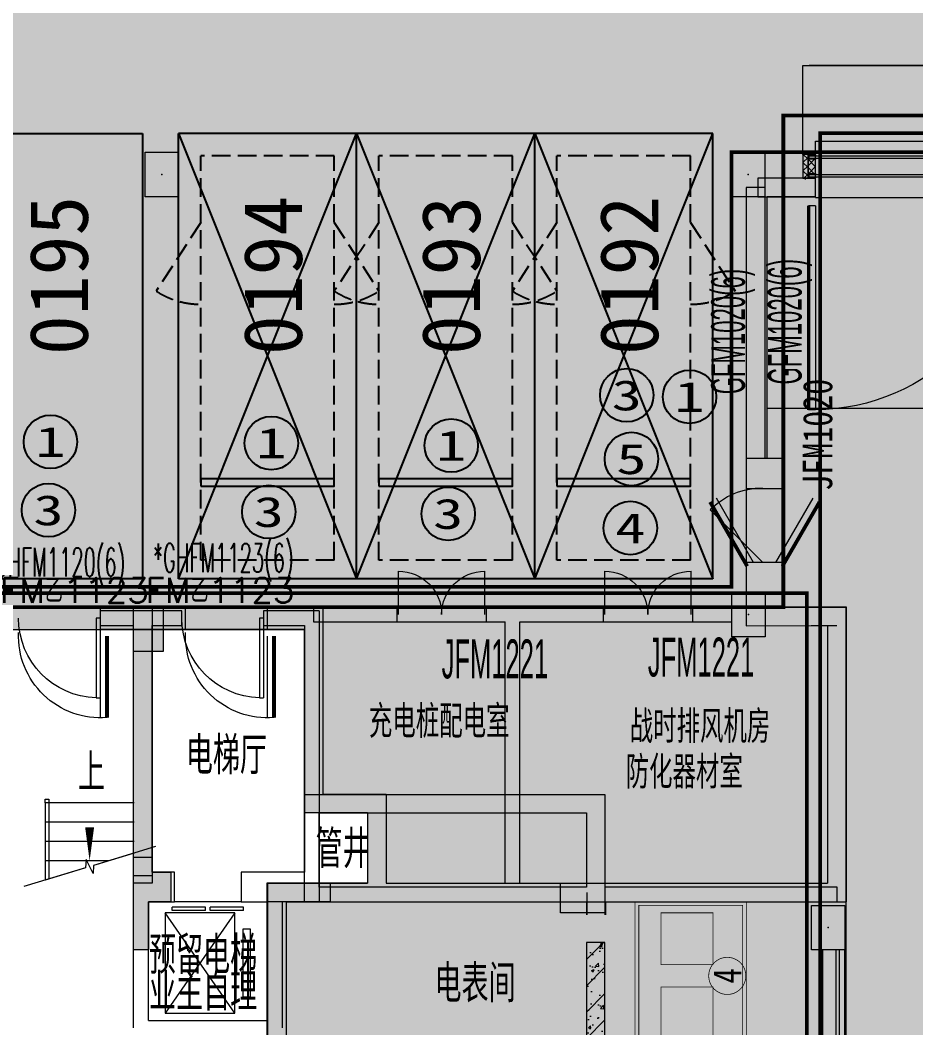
# Model space of a CAD drawing. Extents: x -264757 to 86229, y 4049843 to 4347093.
# Drawn here: x -44063 to -31994, y 4163458 to 4177037 of the extents above; entities that cross this region are included whole.
import ezdxf
from ezdxf.enums import TextEntityAlignment as Align

# ---------------------------------------------------------------- set-up
doc = ezdxf.new("R2010")
doc.units = 0
doc.header["$LTSCALE"] = 1000
doc.header["$MEASUREMENT"] = 0
doc.linetypes.add('AX-01DK-PB01$1$A-001-车位参照B1$0$A-001-车位参照B1$0$A-001-车位参照B1$0$A-H4-001-基本图形$0$A-001-车位B1$0$DASH', pattern=[0.35, 0.25, -0.1])
doc.linetypes.add('DASH', pattern=[0.35, 0.25, -0.1])
for name, color, linetype in [('AX-01DK-PB01$0$A-2-Text', 8, 'Continuous'), ('AX-01DK-PB01$0$AX-03CK-02-PB01$0$AX-03CK-02-PB01$0$PUB_HATCH', 8, 'Continuous'), ('AX-01DK-PB01$0$AX-03CK-02-PB01$0$AX-03CK-02-PB01$0$人防$0$人防$0$A-WIND-IDEN', 8, 'Continuous'), ('AX-01DK-PB01$0$AX-03CK-02-PB01$0$AX-03CK-02-PB01$0$人防$0$人防$0$DOOR_FIRE_TEXT', 8, 'Continuous'), ('不利因素3-紧邻房间出入口', 7, 'Continuous'), ('不利因素4-紧邻行车坡道', 7, 'Continuous'), ('不利因素5-单面靠墙', 7, 'Continuous'), ('不利因素9-坡道上停车', 7, 'Continuous'), ('不可售车位', 255, 'Continuous'), ('大车位', 7, 'Continuous')]:
    doc.layers.add(name, color=color, linetype=linetype)
for name, color, linetype, plot in [('AX-01DK-PB01$0$AX-001DK-01-PB01-02$0$A-3-WinF(Text)', 8, 'Continuous', False), ('AX-01DK-PB01$0$AX-03CK-02-PB01$0$AX-03CK-02-PB01$0$WINDOW_TEXT', 8, 'Continuous', False), ('AX-01DK-PB01$0$AX-03CK-02-PB01$0$人防$0$人防$0$WINDOW_TEXT', 8, 'Continuous', False), ('WINDOW_TEXT', 8, 'Continuous', False)]:
    doc.layers.add(name, color=color, linetype=linetype, plot=plot)
doc.layers.add('无关图层', color=8, linetype='Continuous', lineweight=0)
doc.layers.add('无关图层 @ 1', color=8, linetype='Continuous', lineweight=0)
doc.layers.add('车位归属楼栋范围线', color=7, linetype='Continuous', true_color=0x19e6c7)
doc.styles.add('-宋体', font='', dxfattribs={"width": 0.8})
doc.styles.add('AX-01DK-PB01$0$_TCH_DIM', font='SIMPLEX', dxfattribs={"bigfont": 'GBCBIG'})
doc.styles.add('AX-01DK-PB01$0$AX-001DK-01-PB01-02$0$_TCH_WINDOW', font='SIMPLEX', dxfattribs={"bigfont": 'GBCBIG'})
doc.styles.add('AX-01DK-PB01$0$AX-03CK-02-PB01$0$AX-03CK-02-PB01$0$_TCH_DIM', font='SIMPLEX', dxfattribs={"bigfont": 'GBCBIG'})
doc.styles.add('AX-01DK-PB01$0$AX-03CK-02-PB01$0$AX-03CK-02-PB01$0$_TCH_DIM_T3', font='SIMPLEX', dxfattribs={"width": 0.705882, "bigfont": 'GBCBIG'})
doc.styles.add('AX-01DK-PB01$0$AX-03CK-02-PB01$0$AX-03CK-02-PB01$0$人防$0$人防$0$_TCH_DIM', font='$ GAD E', dxfattribs={"width": 0.7, "bigfont": '$ GAD C'})
doc.styles.add('AX-01DK-PB01$0$AX-03CK-02-PB01$0$人防$0$人防$0$_TCH_WINDOW', font='$ GAD E', dxfattribs={"width": 0.7, "bigfont": '$ GAD C'})
doc.styles.add('AX-01DK-PB01$0$Standard', font='gbenor.shx', dxfattribs={"bigfont": 'gbcbig.shx'})
doc.styles.add('AX-01DK-PB01$1$AX-001DK-01-PB01-02$0$Standard', font='gbenor.shx', dxfattribs={"bigfont": 'gbcbig.shx'})
doc.styles.add('AX-ACK-BIANH1$0$黑体', font='simhei.ttf')
doc.styles.add('AX-ACK-P01-WALL$0$黑体', font='simhei.ttf')
doc.styles.get("Standard").update_dxf_attribs({"font": 'gbenor.shx', "bigfont": 'gbcbig.shx'})
doc.styles.add('SX-ACK-PB01-WNC-ALL$0$黑体', font='simhei.ttf')
doc.styles.add('坑编号', font='', dxfattribs={"width": 0.8})
doc.styles.add('黑体', font='simhei.ttf')
doc.styles.get('-宋体').set_extended_font_data('SimSun')
doc.styles.get('坑编号').set_extended_font_data('SimSun')
pattern_1 = [(45, (-345.37, -29.125), (-56.12660076, 56.12660076), []), (135, (-345.37, -29.125), (-56.12660076, -56.12660076), [])]

# ---------------------------------------------------------------- blocks, each defined once
blk = doc.blocks.new('大车位1')
at = {"layer": '大车位', "true_color": 0xe806f9}
h = blk.add_hatch(color=6, dxfattribs=at)
h.dxf.hatch_style = 1
h.paths.add_polyline_path([(2400, 6000), (2400, 0), (0, 0), (0, 6000)])
at = {"layer": '大车位', "color": 83}
for p, q in [((0, 0), (0, 6000, 0)), ((2400, 6000, 0), (0, 6000, 0)), ((2400, 0), (2400, 6000, 0)), ((2400, 0), (0, 0))]:
    blk.add_line(p, q, dxfattribs=at)
at = {"layer": '大车位', "color": 8, "linetype": 'AX-01DK-PB01$1$A-001-车位参照B1$0$A-001-车位参照B1$0$A-001-车位参照B1$0$A-H4-001-基本图形$0$A-001-车位B1$0$DASH'}
for p, q in [((2100, 5700, 0), (300, 5700, 0)), ((300, 250), (300, 5700, 0)), ((2100, 250), (2100, 5700, 0)), ((2100, 250), (300, 250))]:
    blk.add_line(p, q, dxfattribs=at)
at = {"layer": '大车位', "color": 83, "elevation": 0}
blk.add_lwpolyline([(0, 6000), (2400, 0)], dxfattribs=at)
at = {"layer": '大车位', "color": 83}
blk.add_lwpolyline([(0, 0), (2400, 6000)], dxfattribs=at)
at = {"layer": '大车位', "linetype": 'AX-01DK-PB01$1$A-001-车位参照B1$0$A-001-车位参照B1$0$A-001-车位参照B1$0$A-H4-001-基本图形$0$A-001-车位B1$0$DASH'}
for points in [[(300, 4800), (-300, 3878)], [(2100, 4800), (2700, 3878)]]:
    blk.add_lwpolyline(points, dxfattribs=at)
at = {"layer": '大车位'}
blk.add_lwpolyline([(300, 1250), (2100, 1250), (2100, 1350), (300, 1350)], close=True, dxfattribs=at)
at = {"layer": '大车位', "linetype": 'AX-01DK-PB01$1$A-001-车位参照B1$0$A-001-车位参照B1$0$A-001-车位参照B1$0$A-H4-001-基本图形$0$A-001-车位B1$0$DASH'}
for centre, start, end in [((300, 4800, 0), 236.9443, 270), ((2100, 4800, 0), 270, 303.0557)]:
    blk.add_arc(centre, 1100, start, end, dxfattribs=at)
blk = doc.blocks.new('SX-ACK-PB01-WNC-ALL$0$20200722.21182536')
at = {"layer": '不利因素3-紧邻房间出入口', "true_color": 0xe4d218}
h = blk.add_hatch(color=52, dxfattribs=at)
h.dxf.hatch_style = 1
edge = h.paths.add_edge_path()
edge.add_arc((360, 360), 360, 0, 360)
at = {"layer": '不利因素3-紧邻房间出入口'}
blk.add_circle((360, 360), 360, dxfattribs=at)
at = {"layer": '不利因素3-紧邻房间出入口', "style": 'SX-ACK-PB01-WNC-ALL$0$黑体', "width": 1.390625}
blk.add_text('3', height=407, dxfattribs=at).set_placement((156, 156), (564, 156), align=Align.FIT)
blk = doc.blocks.new('20200722.21182971')
at = {"layer": '不利因素4-紧邻行车坡道', "true_color": 0x9591ce}
h = blk.add_hatch(color=193, dxfattribs=at)
h.dxf.hatch_style = 1
edge = h.paths.add_edge_path()
edge.add_arc((360, 360), 360, 0, 360)
at = {"layer": '不利因素4-紧邻行车坡道'}
blk.add_circle((360, 360), 360, dxfattribs=at)
at = {"layer": '不利因素4-紧邻行车坡道', "style": '黑体', "width": 1.390625}
blk.add_text('4', height=407, dxfattribs=at).set_placement((156, 156), (564, 156), align=Align.FIT)
blk = doc.blocks.new('SX-ACK-PB01-WNC-ALL$0$20200722.21183209')
at = {"layer": '不利因素5-单面靠墙', "true_color": 0x6d711d}
h = blk.add_hatch(color=66, dxfattribs=at)
h.dxf.hatch_style = 1
edge = h.paths.add_edge_path()
edge.add_arc((360, 360), 360, 0, 360)
at = {"layer": '不利因素5-单面靠墙'}
blk.add_circle((360, 360), 360, dxfattribs=at)
at = {"layer": '不利因素5-单面靠墙', "style": 'SX-ACK-PB01-WNC-ALL$0$黑体', "width": 1.390625}
blk.add_text('5', height=407, dxfattribs=at).set_placement((156, 156), (564, 156), align=Align.FIT)
blk = doc.blocks.new('sadfsadfasf')
at = {"layer": '不可售车位', "true_color": 0x757b8a}
h = blk.add_hatch(color=8, dxfattribs=at)
h.dxf.hatch_style = 1
h.paths.add_polyline_path([(2400, 6000), (2400, 0), (0, 0), (0, 6000)])
at = {"layer": '不可售车位', "color": 8, "true_color": 0x757b8a}
blk.add_lwpolyline([(2400, 6000), (2400, 0), (0, 0), (0, 6000)], close=True, dxfattribs=at)
blk = doc.blocks.new('AX-01DK-PB01-RFTC')
at = {"layer": '无关图层'}
h = blk.add_hatch(color=251, dxfattribs=at)
h.dxf.hatch_style = 1
h.paths.add_polyline_path([(19773, -61220), (19773, -62171), (18423, -62170), (18423, -70471), (12324, -70471), (12323, -62170), (7773, -62170), (7777, -120370), (8177, -120370), (8177, -120315), (14323, -119683), (14322, -126122), (25972, -126122), (25972, -124922), (26822, -124926), (26822, -122452), (33923, -122452), (33923, -124922), (34773, -124922), (34773, -126122), (41373, -126125), (41373, -124372), (41823, -124372), (41823, -122152), (41447, -122152), (41447, -120270), (48923, -120270), (48923, -123125), (49323, -123125), (49323, -124675), (51824, -124674), (51824, -124055), (54717, -124055), (54717, -125871), (56816, -125871), (56816, -116250), (55967, -116250), (55967, -111420), (63072, -111420), (63072, -103570), (62080, -103570), (62073, -94584), (64569, -94584), (64573, -65385), (66999, -65385), (67002, -52470), (67402, -52470), (67397, -31965), (65807, -31965), (65807, -26418), (68456, -26418), (68457, -17070), (67422, -17070), (67422, -13843), (60301, -13843), (60302, -3770), (55750, -3770), (55750, -12070), (49652, -12070), (49649, -9275), (45355, -9275), (45349, -3821), (40751, -3820), (40750, -12070), (34663, -12070), (34649, -3820), (25757, -3820), (25757, -12071), (19650, -12071), (19650, -3820), (10752, -3820), (10751, -12072), (4662, -12071), (4661, -3769), (4150, -3770), (100, -3769), (100, -23171), (-701, -23171), (-701, -29550), (100, -29550), (11250, -29550), (11250, -32020), (12100, -32020), (12100, -32970), (10750, -32970), (10754, -41272), (4647, -41271), (4650, -32970), (1953, -32970), (1953, -34670), (100, -34670), (100, -57801), (9743, -57801), (9743, -57272), (13567, -57272), (13567, -56751), (15417, -56751), (15416, -58750), (18923, -58750), (18923, -61220)])
h.paths.add_polyline_path([(41812, -58753), (48919, -58753), (48919, -61220), (49773, -61220), (49773, -62170), (48419, -62173), (48426, -70475), (42319, -70475), (42324, -67872), (39323, -67876), (39323, -62423), (41812, -62423)], flags=16)
h.paths.add_polyline_path([(33923, -58751), (33923, -61220), (34773, -61220), (34773, -62170), (33423, -62171), (33430, -70475), (27323, -70475), (27323, -62171), (26373, -62170), (26373, -60670), (26815, -60670), (26823, -58751), (31623, -58751), (31623, -58751)], flags=16)
h.paths.add_polyline_path([(40754, -41272), (34647, -41271), (34650, -32970), (33700, -32970), (33700, -31470), (34142, -31470), (34150, -29551), (38951, -29551), (38950, -29550), (41250, -29550), (41250, -32020), (42100, -32020), (42100, -32970), (40750, -32970)], flags=16)
h.paths.add_polyline_path([(49647, -41270), (49655, -38470), (45349, -38475), (45349, -33220), (49142, -33220), (49142, -29550), (56249, -29550), (56250, -32020), (57100, -32020), (57100, -32970), (55749, -32970), (55754, -41271)], flags=16)
h.paths.add_polyline_path([(25764, -41272), (19657, -41271), (19657, -32970), (19150, -32970), (19150, -29550), (26257, -29550), (26250, -32020), (27100, -32020), (27100, -32970), (25757, -32970)], flags=16)
h.paths.add_polyline_path([(41812, -87950), (48919, -87950), (48919, -90420), (49773, -90420), (49773, -91370), (48419, -91370), (48428, -99684), (41519, -99659), (41519, -97070), (39326, -97074), (39319, -91620), (41822, -91620)], flags=16)
h.paths.add_polyline_path([(33925, -87950), (33923, -90420), (34773, -90420), (34773, -91370), (33425, -91370), (33428, -99683), (26519, -99658), (26523, -95371), (27330, -95371), (27324, -91371), (26373, -91370), (26373, -89870), (26823, -89870), (26823, -87951), (31623, -87951), (31623, -87951)], flags=16)
h.paths.add_polyline_path([(18923, -87950), (18922, -90419), (19772, -90419), (19772, -91369), (18420, -91369), (18427, -99677), (11523, -99666), (11523, -95370), (12323, -95370), (12323, -91370), (10974, -91370), (10974, -90420), (11823, -90420), (11823, -87950)], flags=16)
h.paths.add_polyline_path([(62209, -60116), (64273, -60116), (64273, -55267), (62209, -55267)], flags=16)
h.paths.add_polyline_path([(59799, -89432), (61752, -89432), (61752, -84521), (59799, -84521)], flags=16)
blk.add_lwpolyline([(41812, -58753), (48919, -58753), (48919, -61220), (49773, -61220), (49773, -62170), (48419, -62173), (48426, -70475), (42319, -70475), (42324, -67872), (39323, -67876), (39323, -62423), (41812, -62423)], close=True, dxfattribs=at)
blk = doc.blocks.new('ghdffg44')
at = {"layer": '无关图层'}
h = blk.add_hatch(dxfattribs=at)
h.set_pattern_fill('ANSI37', color=256, scale=50)
h.set_pattern_definition(pattern_1)
h.paths.add_polyline_path([(18259341, 53553200), (18259241, 53553200), (18259241, 53552890), (18259341, 53552890), (18259341, 53552885), (18259171, 53552885), (18259171, 53553205), (18259341, 53553205)])
h = blk.add_hatch(dxfattribs=at)
h.set_pattern_fill('ANSI37', color=256, scale=50)
h.set_pattern_definition(pattern_1)
h.paths.add_polyline_path([(18259241, 53553140), (18259341, 53553140), (18259341, 53552950), (18259241, 53552950)])
for p, q in [((18259206, 53553223), (18259206, 53553193)), ((18259171, 53552885), (18259171, 53551685)), ((18259171, 53551685), (18264926, 53551685))]:
    blk.add_line(p, q, dxfattribs=at)
for points in [[(18259341, 53553200), (18259241, 53553200), (18259241, 53552890), (18259341, 53552890), (18259341, 53552885), (18259171, 53552885), (18259171, 53553205), (18259341, 53553205)], [(18259331, 53553150), (18259336, 53553150), (18259336, 53553145), (18259246, 53553145), (18259246, 53553195), (18259336, 53553195), (18259336, 53553190), (18259331, 53553190), (18259331, 53553185), (18259341, 53553185), (18259341, 53553200), (18259241, 53553200), (18259241, 53553140), (18259341, 53553140), (18259341, 53553155), (18259331, 53553155)], [(18259241, 53553140), (18259341, 53553140), (18259341, 53552950), (18259241, 53552950)], [(18259331, 53552900), (18259336, 53552900), (18259336, 53552895), (18259246, 53552895), (18259246, 53552945), (18259336, 53552945), (18259336, 53552940), (18259331, 53552940), (18259331, 53552935), (18259341, 53552935), (18259341, 53552950), (18259241, 53552950), (18259241, 53552890), (18259341, 53552890), (18259341, 53552905), (18259331, 53552905)]]:
    blk.add_lwpolyline(points, close=True, dxfattribs=at)
for points in [[(18259256, 53553185), (18259256, 53553155)], [(18259256, 53552935), (18259256, 53552905)]]:
    blk.add_lwpolyline(points, dxfattribs=at)
blk = doc.blocks.new('*U130')
at = {"layer": '无关图层'}
for p, q in [((20, 5335), (20, -335)), ((50, 5335), (50, -335)), ((270, 5335), (270, -335)), ((300, 5335), (300, -335))]:
    blk.add_line(p, q, dxfattribs=at)
at = {"layer": '无关图层', "xscale": -1, "rotation": 90}
blk.add_blockref('ghdffg44', (53553205, 18264591), dxfattribs=at)
at = {"layer": '无关图层', "rotation": 90}
blk.add_blockref('ghdffg44', (53553205, -18259591), dxfattribs=at)
at = {"layer": '无关图层'}
blk.add_attdef('卷帘名称', text='', height=350, rotation=90, dxfattribs=at).set_placement((759, 2500), align=Align.CENTER)
blk = doc.blocks.new('*U159')
at = {"layer": '无关图层', "rotation": 90}
blk.add_blockref('*U130', (-28097, 4174907), dxfattribs=at)
blk = doc.blocks.new('*U124')
at = {"layer": '无关图层', "const_width": 10}
for points in [[(1000, 0), (-1000, 0), (-1000, 1500), (1000, 1500)], [(950, 50), (-950, 50), (-950, 1450), (950, 1450)], [(-150, 1050), (-850, 1050), (-850, 350), (-150, 350)], [(850, 1050), (150, 1050), (150, 350), (850, 350)]]:
    blk.add_lwpolyline(points, close=True, dxfattribs=at)
blk.add_lwpolyline([(0, 1492, 0.098491), (-96, 1473, 0.098491), (-177, 1419, 0.098491), (-231, 1338, 0.098491), (-250, 1242, 0.098491), (-231, 1146, 0.098491), (-177, 1065, 0.098491), (-96, 1011, 0.098491), (0, 992, 0.098491), (96, 1011, 0.098491), (177, 1065, 0.098491), (231, 1146, 0.098491), (250, 1242, 0.098491), (231, 1338, 0.098491), (177, 1419, 0.098491), (96, 1473, 0.098491)], format="xyb", close=True, dxfattribs=at)
at = {"layer": '无关图层', "style": '坑编号', "width": 0.8}
blk.add_attdef('X', text='', height=380, dxfattribs=at).set_placement((0, 1242), align=Align.MIDDLE_CENTER)
blk = doc.blocks.new('*U186')
at = {"layer": '无关图层'}
ref = blk.add_blockref('*U124', (-35777, 4164158), dxfattribs=dict(at, xscale=-1, rotation=270))
ref.add_attrib('X', '4', dxfattribs={"layer": '无关图层 @ 1', "height": 380, "rotation": 90, "style": '坑编号', "width": 0.8}).set_placement((-34535, 4164158), align=Align.MIDDLE_CENTER)
blk = doc.blocks.new('SX-CK-PB001-WNC$1$20211103.13313578')
at = {"layer": '无关图层'}
h = blk.add_hatch(color=256, dxfattribs=at)
h.dxf.hatch_style = 1
h.paths.add_polyline_path([(0, 600), (450, 600), (450, 0), (0, 0)])
blk.add_lwpolyline([(0, 600), (450, 600), (450, 0), (0, 0)], close=True, dxfattribs=at)
blk.add_point((225, 300), dxfattribs=at)
blk = doc.blocks.new('fasdfasdfasdfasdfasdf')
at = {"layer": '不利因素9-坡道上停车', "true_color": 0xe0aa15}
h = blk.add_hatch(color=42, dxfattribs=at)
h.dxf.hatch_style = 1
edge = h.paths.add_edge_path()
edge.add_arc((-119587, 4058555), 720, 0, 360)
at = {"layer": '不利因素9-坡道上停车'}
blk.add_circle((-119587, 4058555), 720, dxfattribs=at)
at = {"layer": '不利因素9-坡道上停车', "style": 'AX-ACK-P01-WALL$0$黑体', "width": 1.390625}
blk.add_text('1', height=815, dxfattribs=at).set_placement((-119994, 4058148), (-119180, 4058148), align=Align.FIT)
blk = doc.blocks.new('AX-01DK-PB01$0$AX-001DK-01-PP01$0$AX-001DK-01-PP01$0$$DORLIB2D$00000127')
at = {"layer": '无关图层'}
for points in [[(-0.533, 0.795), (-0.533, 0.69)], [(-0.033, 0.795), (-0.533, 0.795)], [(-0.033, 0.795), (-0.033, 0.69)], [(0.533, 0.795), (0.033, 0.795)], [(0.033, 0.795), (0.033, 0.69)], [(0.533, 0.795), (0.533, 0.69)], [(-0.033, 0.69), (-0.533, 0.69)], [(0.533, 0.69), (0.033, 0.69)], [(0.5, 0.5), (-0.5, 0.5)]]:
    blk.add_lwpolyline(points, dxfattribs=at)
blk = doc.blocks.new('AX-01DK-PB01$0$$DorLib2D$00000001')
at = {"layer": '无关图层'}
for p, q in [((0.45, 0.975), (0.5, 0.975)), ((0.45, 0), (0.45, 0.975)), ((0.5, 0), (0.5, 0.975)), ((0.5, 0), (0.45, 0))]:
    blk.add_line(p, q, dxfattribs=at)
at = {"layer": '无关图层', "lineweight": 13}
blk.add_arc((0.475, 0), 0.975, 91.4693, 180, dxfattribs=at)
blk = doc.blocks.new('AX-01DK-PB01$0$AX-03CK-02-PB01$0$人防$0$人防$0$$U_DORLIB2D$00000002')
at = {"layer": '无关图层'}
for p, q in [((-0.5, 0.545), (-0.5167, 0.545)), ((-0.5, 0.045), (-0.5, 0.545)), ((0.5, 0.045), (0.5, 0.545)), ((0.5, 0.545), (0.5167, 0.545)), ((-0.5, 0.045), (-0.5167, 0.045)), ((-0.5, 0.025), (0.5, 0.025)), ((0.5, 0.045), (0.5167, 0.045))]:
    blk.add_line(p, q, dxfattribs=at)
at = {"layer": '无关图层', "const_width": 0.00833}
for points in [[(-0.5167, 0.045), (-0.5167, 0.545)], [(0.5167, 0.045), (0.5167, 0.545)]]:
    blk.add_lwpolyline(points, dxfattribs=at)
at = {"layer": '无关图层'}
for centre, start, end in [((-0.5042, 0.0408), 0.0945, 89.5248), ((0.5042, 0.0408), 90.4752, 179.9055)]:
    blk.add_arc(centre, 0.5042, start, end, dxfattribs=at)
blk = doc.blocks.new('AX-01DK-PB01$0$AX-03CK-02-PB01$0$AX-03CK-02-PB01$0$人防$0$人防$0$$DorLib2D$00000191')
at = {"layer": '无关图层'}
blk.add_line((-0.5, 0.15), (0.366, 0.65), dxfattribs=at)
at = {"layer": '无关图层', "const_width": 0.05}
blk.add_lwpolyline([(-0.55, 0.237), (0.316, 0.737)], dxfattribs=at)
blk = doc.blocks.new('AX-01DK-PB01$0$AX-03CK-02-PB01$0$AX-03CK-02-PB01$0$$U_DORLIB2D$00000009')
at = {"layer": '无关图层'}
blk.add_line((0.5, 0.219), (0.5, 1.213), dxfattribs=at)
at = {"layer": '无关图层', "const_width": 0.05}
blk.add_lwpolyline([(0.583, 0.219), (0.583, 1.219)], dxfattribs=at)
at = {"layer": '无关图层'}
blk.add_arc((0.5, 0.219), 1.001, 85.224, 182.3859, dxfattribs=at)
blk = doc.blocks.new('AX-01DK-PB01$0$AX-03CK-02-PB01$0$AX-03CK-02-PB01$0$人防$0$人防$0$$DorLib2D$00000004')
at = {"layer": '无关图层'}
for p, q in [((-0.485, 0), (-0.485, 0.485)), ((0.485, 0), (0.485, 0.485))]:
    blk.add_line(p, q, dxfattribs=at)
at = {"layer": '无关图层', "lineweight": 13}
for centre, start, end in [((-0.485, 0), 0, 90), ((0.485, 0), 90, 180)]:
    blk.add_arc(centre, 0.485, start, end, dxfattribs=at)
blk = doc.blocks.new('$DorLib2D$00000114')
at = {"layer": '无关图层'}
blk.add_line((0.5, 0), (-0.207, 0.707), dxfattribs=at)
blk.add_arc((0.5, 0), 1, 135, 180, dxfattribs=at)

msp = doc.modelspace()

# ---------------------------------------------------------------- hatches: boundary and pattern name
at = {"layer": 'AX-01DK-PB01$0$AX-03CK-02-PB01$0$AX-03CK-02-PB01$0$PUB_HATCH'}
for points in [[(-34122.4, 4174658), (-33347.4, 4174657.9), (-33347.4, 4174907.9), (-34122.4, 4174908)], [(-34279.6, 4174783), (-34279.6, 4171127.8), (-34029.6, 4171127.8), (-34029.6, 4174783)], [(-34279.6, 4171127.8), (-34279.6, 4170727.8), (-33779.6, 4170727.8), (-33779.6, 4171127.8)], [(-33779.6, 4169127.4), (-33779.6, 4169727.8), (-34279.6, 4169727.8), (-34279.6, 4168877.3)], [(-42984, 4168828.8), (-41834.1, 4168828.8), (-41834.1, 4169128.8), (-42984, 4169128.8)], [(-39983.2, 4169128.8), (-40734.1, 4169128.8), (-40734.1, 4168828.8), (-40233.2, 4168828.8)], [(-39983.2, 4169128.8), (-40233.2, 4168828.8), (-40233.2, 4166358), (-39983.2, 4166608)], [(-33779.6, 4169127.4), (-34279.6, 4168877.3), (-33404.7, 4168877.4), (-33404.7, 4169127.4)], [(-33404.7, 4169128.4), (-33404.7, 4168878.4), (-33058.1, 4168878.4), (-33058.1, 4169002.9), (-32933.1, 4169128.4)], [(-33404.7, 4169127.4), (-33404.7, 4168877.4), (-33183.1, 4168877.4), (-33058.1, 4169002.9), (-33058.1, 4169127.5)], [(-32933.1, 4169128.4), (-33183.1, 4168877.4), (-33183.1, 4165408), (-32933.1, 4165158)], [(-39983.2, 4166608), (-40233.2, 4166358), (-39383.2, 4166358), (-39133.2, 4166608)], [(-39133.2, 4166608), (-39383.2, 4166358), (-39383.2, 4165408), (-39258.2, 4165324.7), (-39133.2, 4165408)], [(-40480.1, 4165158), (-40730.1, 4165408), (-40730.1, 4157358), (-40480.1, 4157108)], [(-40730.1, 4165408), (-40480.1, 4165158), (-39258.2, 4165158), (-39258.2, 4165324.7), (-39383.2, 4165408)], [(-39258.2, 4165324.7), (-39258.2, 4165158), (-38111.4, 4165158), (-38111.4, 4165408), (-39133.2, 4165408)], [(-38111.4, 4165408), (-38111.4, 4165158), (-37404.6, 4165158), (-37404.6, 4165408)], [(-38111.4, 4165407.7), (-38111.4, 4165157.7), (-37404.6, 4165157.8), (-37404.7, 4165407.8)], [(-37404.7, 4165407.8), (-37404.6, 4165157.8), (-37204.6, 4165157.8), (-37204.7, 4165407.8)], [(-37404.6, 4165408), (-37404.6, 4165158), (-37204.6, 4165158), (-37204.6, 4165408)], [(-37204.7, 4165407.8), (-37204.6, 4165157.8), (-36704.6, 4165157.8), (-36704.7, 4165407.8)], [(-37204.6, 4165408), (-37204.6, 4165158), (-36704.6, 4165158), (-36704.6, 4165408)], [(-36704.7, 4165407.8), (-36704.6, 4165157.8), (-36604.6, 4165157.8), (-36604.7, 4165407.8)], [(-36704.6, 4165408), (-36704.6, 4165158), (-36604.6, 4165158), (-36604.6, 4165408)], [(-36604.7, 4165407.8), (-36604.6, 4165157.8), (-36433.7, 4165157.8), (-36305.1, 4165282.9), (-36301.4, 4165407.8)], [(-36604.6, 4165408), (-36604.6, 4165158), (-36308.6, 4165158), (-36305.1, 4165282.9), (-36308.6, 4165408)], [(-36305.1, 4165282.9), (-36176.4, 4165157.8), (-32933.1, 4165158), (-33183.1, 4165408), (-36301.6, 4165407.8)], [(-36305.1, 4165282.9), (-36433.7, 4165157.8), (-36433.7, 4164983), (-36183.7, 4164983), (-36183.7, 4165283)], [(-36305.1, 4165282.9), (-36426.4, 4165283), (-36426.4, 4164983), (-36176.4, 4164983), (-36176.4, 4165157.8)]]:
    msp.add_hatch(color=256, dxfattribs=at).paths.add_polyline_path(points)
at = {"layer": '无关图层'}
for points in [[(-42133.8, 4169128), (-42133.8, 4168528), (-42533.8, 4168528), (-42533.8, 4169128)], [(-42333.8, 4165158), (-42333.8, 4164508), (-42533.8, 4164508), (-42533.8, 4165758), (-42283.8, 4165758), (-42283.8, 4165558), (-42033.8, 4165558), (-42033.8, 4165158)], [(-39883.6, 4165408), (-39883.6, 4165158), (-40733.6, 4165158), (-40733.6, 4165408)], [(-36783.8, 4165008), (-36783.8, 4165408), (-36183.4, 4165408), (-36183.4, 4165008)]]:
    msp.add_hatch(color=256, dxfattribs=at).paths.add_polyline_path(points)
h = msp.add_hatch(color=256, dxfattribs=at)
h.dxf.hatch_style = 1
h.paths.add_polyline_path([(-42533.8, 4169078), (-42283.8, 4169078), (-42283.8, 4165508), (-42533.8, 4165508)])
h = msp.add_hatch(color=256, dxfattribs=at)
h.dxf.hatch_style = 1
h.paths.add_polyline_path([(-39883.6, 4165408), (-39883.6, 4165158), (-40733.6, 4165158), (-40733.6, 4165408)])
h = msp.add_hatch(dxfattribs=at)
h.set_pattern_fill('ARMORED', color=256, scale=50)
h.set_pattern_definition([(50, (-82483.2, 4151208.02), (358.6301, -31.376), [37.5, -412.5]), (355, (-82483.2, 4151208.02), (-69.3757, 376.096), [30, -330]), (100.4514, (-82453.33, 4151205.4), (289.2547, 344.7198), [31.87, -350.571]), (46.1842, (-82483.2, 4151308), (533.6205, -82.7595), [56.25, -618.75]), (96.6356, (-82438.74, 4151301.1), (467.3314, 487.059), [47.805, -525.8565]), (351.1842, (-82483.2, 4151308), (467.331, 487.059), [45, -495]), (21, (-82433.2, 4151283.02), (298.4535, -201.3094), [37.5, -412.5]), (326, (-82433.2, 4151283.02), (121.6577, 362.575), [30, -330]), (71.4514, (-82408.34, 4151266.25), (420.1113, 161.2652), [31.87, -350.571]), (37.5, (-82483.21, 4151208.02), (6.07993, 166.44693), [0, -326, 0, -335, 0, -331.25]), (7.5, (-82483.21, 4151208.02), (131.5348, 197.20586), [0, -191, 0, -318.5, 0, -126.25]), (327.5, (-82594.71, 4151208.02), (266.9112, -11.27744), [0, -125, 0, -390, 0, -517.5]), (317.5, (-82644.71, 4151208.02), (291.5931, 50.0525), [0, -162.5, 0, -259, 0, -367.5]), (45, (-82483.2, 4151208.02), (-176.7767, 176.7767), [])])
h.paths.add_polyline_path([(-36183.6, 4164608), (-36433.6, 4164608), (-36433.6, 4157108), (-36183.4, 4157108)])

# ---------------------------------------------------------------- linework, layer by layer
for p, q in [((-33347.6, 4174658.9), (-33347.6, 4175408)), ((-33347.6, 4175408), (-27846.6, 4175408)), ((-33347.4, 4174907.9), (-34122.4, 4174908)), ((-34122.4, 4174908), (-34122.4, 4174658)), ((-33347.4, 4174657.9), (-33347.4, 4174907.9)), ((-34279.6, 4174783), (-34279.6, 4171127.8)), ((-34029.6, 4174783), (-34279.6, 4174783)), ((-34029.6, 4174783), (-34029.6, 4171127.8)), ((-34122.4, 4174658), (-33347.4, 4174657.9)), ((-33997.6, 4171128.8), (-33997.6, 4174659)), ((-33997.6, 4174659), (-33347.6, 4174658.9)), ((-33997.6, 4171808), (-27197.6, 4171808)), ((-34029.6, 4171127.8), (-34279.6, 4171127.8)), ((-34279.6, 4171127.8), (-34279.6, 4170727.8)), ((-33779.6, 4171127.8), (-34279.6, 4171127.8)), ((-33779.6, 4171128.8), (-33997.6, 4171128.8)), ((-33779.6, 4169128.3), (-33779.6, 4171128.8)), ((-33779.6, 4170727.8), (-33779.6, 4171127.8)), ((-34279.6, 4170727.8), (-33779.6, 4170727.8)), ((-34279.6, 4170727.8), (-34279.6, 4169727.8)), ((-33779.6, 4170727.8), (-33779.6, 4169727.8)), ((-33779.6, 4169727.8), (-34279.6, 4169727.8)), ((-34279.6, 4169727.8), (-34279.6, 4168877.3)), ((-33779.6, 4169127.4), (-33779.6, 4169727.8)), ((-44084, 4169128.8), (-42984, 4169128.8)), ((-42433.6, 4169078), (-42984.3, 4169078)), ((-42984.3, 4169078), (-42984.3, 4168878)), ((-41834.1, 4169128.8), (-42984, 4169128.8)), ((-42984, 4169128.8), (-42984, 4168828.8)), ((-41883.8, 4169078), (-42433.6, 4169078)), ((-41883.8, 4168878), (-41883.8, 4169078)), ((-41834.1, 4168828.8), (-41834.1, 4169128.8)), ((-40033.2, 4169078), (-40783.8, 4169078)), ((-40783.8, 4169078), (-40783.8, 4168878)), ((-39983.2, 4169128.8), (-40734.1, 4169128.8)), ((-40734.1, 4169128.8), (-40734.1, 4168828.8)), ((-38983.4, 4169128.8), (-40108.2, 4169128.8)), ((-40108.2, 4169128.8), (-40108.2, 4168928.8)), ((-40033.2, 4169078), (-40033.2, 4165158)), ((-39983.2, 4169128.8), (-39983.2, 4166608)), ((-38983.4, 4168928.8), (-38983.4, 4169128.8)), ((-38983.4, 4169128.8), (-37783.4, 4169128.8)), ((-37404.6, 4169128.8), (-37783.4, 4169128.8)), ((-37783.4, 4169128.8), (-37783.4, 4168928.8)), ((-36205.1, 4169128.8), (-37404.6, 4169128.8)), ((-36205.1, 4169128.8), (-35005.1, 4169128.8)), ((-36205.1, 4168928.8), (-36205.1, 4169128.8)), ((-34474.6, 4169128.8), (-35005.1, 4169128.8)), ((-35005.1, 4169128.8), (-35005.1, 4168928.8)), ((-34474.6, 4168928.8), (-34474.6, 4169128.8)), ((-32932.9, 4169129.4), (-33779.6, 4169128.3)), ((-33779.6, 4169127.4), (-33404.7, 4169127.4)), ((-33404.7, 4169128.4), (-32933.1, 4169128.4)), ((-33404.7, 4169127.4), (-33058.1, 4169127.5)), ((-32933.1, 4169128.4), (-32933.1, 4165158)), ((-32932.9, 4151808), (-32932.9, 4169129.4)), ((-42984.3, 4168878), (-42533.6, 4168878)), ((-42533.6, 4165258), (-42533.6, 4168878)), ((-42283.6, 4168878), (-41883.8, 4168878)), ((-42283.6, 4165558), (-42283.6, 4168878)), ((-40783.8, 4168878), (-40233.2, 4168878)), ((-40233.2, 4168878), (-40233.2, 4165558)), ((-40108.2, 4168928.8), (-38983.4, 4168928.8)), ((-38983.4, 4168928.8), (-37783.4, 4168928.8)), ((-37783.4, 4168928.8), (-37529.6, 4168928.8)), ((-37529.6, 4165408), (-37529.6, 4168928.8)), ((-37329.6, 4165408), (-37329.6, 4168928.8)), ((-37329.6, 4168928.8), (-36205.1, 4168928.8)), ((-36205.1, 4168928.8), (-35005.1, 4168928.8)), ((-35005.1, 4168928.8), (-34474.6, 4168928.8)), ((-34279.6, 4168877.3), (-33404.7, 4168877.4)), ((-33404.7, 4168878.4), (-33058.1, 4168878.4)), ((-33404.7, 4168877.4), (-33183.1, 4168877.4)), ((-33183.1, 4168877.4), (-33183.1, 4165408)), ((-42984, 4168828.8), (-41834.1, 4168828.8)), ((-41834.1, 4168828.8), (-40734.1, 4168828.8)), ((-40734.1, 4168828.8), (-40233.2, 4168828.8)), ((-40233.2, 4168828.8), (-40233.2, 4166358)), ((-39983.2, 4166608), (-39133.2, 4166608)), ((-39133.2, 4166608), (-39133.2, 4165408)), ((-43726.7, 4166488.9), (-43726.7, 4165449.1)), ((-43726.7, 4166488.9), (-43726.7, 4165449.1)), ((-42526.7, 4166488.9), (-43726.7, 4166488.9)), ((-40233.2, 4166358), (-39383.2, 4166358)), ((-39383.2, 4166358), (-39383.2, 4165408)), ((-42526.7, 4166228.9), (-43726.7, 4166228.9)), ((-42526.7, 4165968.9), (-43726.7, 4165968.9)), ((-42526.7, 4165813.1), (-43042.5, 4165656.7)), ((-42870.4, 4165708.9), (-43726.7, 4165708.9)), ((-43195.3, 4165610.3), (-43726.7, 4165449.1)), ((-41983.6, 4165558), (-42283.6, 4165558)), ((-41983.6, 4165158), (-41983.6, 4165558)), ((-40633.2, 4165558), (-41083.6, 4165558)), ((-41083.6, 4165558), (-41083.6, 4165158)), ((-40233.2, 4165558), (-40633.2, 4165558)), ((-40730.1, 4165408), (-40730.1, 4157358)), ((-40730.1, 4165408), (-39383.2, 4165408)), ((-39133.2, 4165408), (-38111.4, 4165408)), ((-38111.4, 4165408), (-37404.6, 4165408)), ((-38111.4, 4165407.7), (-37404.7, 4165407.8)), ((-37404.7, 4165407.8), (-37204.7, 4165407.8)), ((-37404.6, 4165408), (-37204.6, 4165408)), ((-37204.7, 4165407.8), (-36704.7, 4165407.8)), ((-37204.6, 4165408), (-36704.6, 4165408)), ((-36704.7, 4165407.8), (-36604.7, 4165407.8)), ((-36704.6, 4165408), (-36604.6, 4165408)), ((-36604.7, 4165407.8), (-36301.4, 4165407.8)), ((-36604.6, 4165408), (-36308.6, 4165408)), ((-36301.6, 4165407.8), (-33183.1, 4165408)), ((-36183.8, 4165357.6), (-33058.1, 4165357.6)), ((-36183.8, 4165357.6), (-36183.8, 4165157.6)), ((-33058.1, 4165357.6), (-33058.1, 4165157.6)), ((-42533.6, 4163458), (-42533.6, 4165258)), ((-36426.4, 4165283), (-36426.4, 4164983)), ((-36183.7, 4165283), (-36183.7, 4164983)), ((-42333.6, 4163558), (-42333.6, 4165158)), ((-42333.6, 4165158), (-41983.6, 4165158)), ((-41083.6, 4165158), (-40733.2, 4165158)), ((-40733.2, 4165158), (-40733.2, 4163558)), ((-40533.2, 4165158), (-40533.2, 4163458)), ((-40033.2, 4165158), (-40533.2, 4165158)), ((-40480.1, 4165158), (-40480.1, 4157108)), ((-40480.1, 4165158), (-39258.2, 4165158)), ((-39258.2, 4165158), (-38111.4, 4165158)), ((-38111.4, 4165158), (-37404.6, 4165158)), ((-38111.4, 4165157.7), (-37404.6, 4165157.8)), ((-37404.6, 4165158), (-37204.6, 4165158)), ((-37404.6, 4165157.8), (-37204.6, 4165157.8)), ((-37204.6, 4165158), (-36704.6, 4165158)), ((-37204.6, 4165157.8), (-36704.6, 4165157.8)), ((-36704.6, 4165158), (-36604.6, 4165158)), ((-36704.6, 4165157.8), (-36604.6, 4165157.8)), ((-36604.6, 4165158), (-36308.6, 4165158)), ((-36604.6, 4165157.8), (-36433.7, 4165157.8)), ((-36433.7, 4165157.8), (-36433.7, 4164983)), ((-36183.8, 4165157.6), (-33058.1, 4165157.6)), ((-36176.4, 4165157.8), (-32933.1, 4165158)), ((-36176.4, 4165157.8), (-36176.4, 4164983)), ((-33251.5, 4164508), (-33248.4, 4151808)), ((-32951.4, 4164508), (-33251.5, 4164508)), ((-33073.1, 4164508), (-33073.2, 4152508)), ((-33023, 4164508), (-33073.1, 4164508)), ((-33023.2, 4152508), (-33023, 4164508)), ((-32948.4, 4151808), (-32951.4, 4164508)), ((-42333.6, 4163558), (-40733.2, 4163558))]:
    msp.add_line(p, q, dxfattribs=at)
for points in [[(-42283.8, 4165408), (-42533.8, 4165408), (-42533.8, 4169128), (-42283.8, 4169128)], [(-42533.8, 4169128), (-42283.8, 4169128), (-42283.8, 4165508), (-42533.8, 4165508)], [(-42133.8, 4169128), (-42133.8, 4168528), (-42533.8, 4168528), (-42533.8, 4169128)], [(-40033.2, 4165353.4), (-40033.2, 4166353.4), (-36433.6, 4166353.5), (-36433.6, 4165353.5)], [(-42333.8, 4165158), (-42333.8, 4164508), (-42533.8, 4164508), (-42533.8, 4165758), (-42283.8, 4165758), (-42283.8, 4165558), (-42033.8, 4165558), (-42033.8, 4165158)], [(-39883.6, 4165408), (-39883.6, 4165158), (-40733.6, 4165158), (-40733.6, 4165408)], [(-36783.8, 4165008), (-36783.8, 4165408), (-36183.4, 4165408), (-36183.4, 4165008)], [(-41168.6, 4165008), (-42108.6, 4165008), (-42108.6, 4163658), (-41168.6, 4163658)], [(-40958.6, 4164788), (-41063.6, 4164788), (-41063.6, 4163878), (-40958.6, 4163878)], [(-36183.6, 4164608), (-36433.6, 4164608), (-36433.6, 4157108), (-36183.4, 4157108)]]:
    msp.add_lwpolyline(points, close=True, dxfattribs=at)
for points in [[(-36183.6, 4165151.8), (-40233.2, 4165153.4), (-40233.2, 4166603.4), (-36183.6, 4166603.5), (-36183.6, 4165151.8)], [(-43726.7, 4166488.9), (-43726.7, 4166538.9), (-43676.7, 4166538.9), (-43676.7, 4165464.3)], [(-42239.7, 4165900.2), (-43072.9, 4165647.4), (-43079, 4165535.9), (-43175.4, 4165726.1), (-43180.6, 4165614.8), (-44013.8, 4165362)], [(-41168.6, 4163658), (-42108.6, 4165008)], [(-41168.6, 4165008), (-42108.6, 4163658)]]:
    msp.add_lwpolyline(points, dxfattribs=at)
msp.add_lwpolyline([(-43126.7, 4166488.9, 0, 0, 0), (-43126.7, 4165708.9, 0, 120, 0), (-43126.7, 4166158.9, 0, 0, 0)], format="xyseb", dxfattribs=at)
at = {"layer": '无关图层', "ltscale": 0.5}
msp.add_lwpolyline([(-39883.6, 4165408), (-39883.6, 4165158), (-40733.6, 4165158), (-40733.6, 4165408)], close=True, dxfattribs=at)
at = {"layer": '车位归属楼栋范围线', "linetype": 'DASH', "ltscale": 5, "const_width": 50}
for points in [[(-89059.6, 4221559.2), (-89059.6, 4170077), (-79712.9, 4170077), (-79712.9, 4170377.6), (-73439.8, 4170377.6), (-73439.8, 4169128), (-33779.6, 4169128.3), (-33779.6, 4175753.5), (-29378.4, 4175753.5), (-29378.4, 4186909.9), (-33152.6, 4186909.9), (-33152.6, 4194358), (-31806.4, 4194358), (-31806.4, 4195803.4), (-32656.4, 4195803.4), (-32656.4, 4204358), (-28828.7, 4204358), (-28828.7, 4215897.7)], [(-33283.3, 4146883.7), (-33283.3, 4175514.4), (-29137.4, 4175514.4), (-29137.4, 4186656.6), (-44355, 4186656.6), (-44355, 4191625.1), (-47611.1, 4191625.1), (-47611.1, 4186680.1), (-55404.2, 4186680.1), (-55404.2, 4191908), (-58670.9, 4191908), (-58670.9, 4186858), (-70304.1, 4186858), (-70303.6, 4191907.5), (-77719.4, 4191908.3), (-77719.4, 4186558.3), (-88759.6, 4186558.3), (-88759.6, 4169777), (-77533.6, 4169777), (-77534.3, 4165409), (-76833.6, 4165408), (-76833.1, 4158725), (-81133.4, 4158725), (-81133.4, 4140728.4)]]:
    msp.add_lwpolyline(points, dxfattribs=at)
at = {"layer": '车位归属楼栋范围线', "linetype": 'DASH', "ltscale": 5}
for points in [[(-28841.2, 4186832.9, 50, 50, 0), (-44194.6, 4186833, 50, 50, 0), (-44194.6, 4191791, 50, 50, 0), (-47369.4, 4191791, 50, 50, 0), (-47369.4, 4186449.2, 50, 50, 0), (-53135, 4186449.2, 50, 50, 0), (-53135, 4180650.9, 50, 50, 0), (-57782.9, 4180650.9, 50, 50, 0), (-57782.9, 4170006.4, 50, 50, 0), (-51309.6, 4170006.4, 50, 50, 0), (-51309.6, 4169315.9, 50, 50, 0), (-33461.6, 4169315.9, 50, 50, 0), (-33461.6, 4162371.5, 50, 50, 0), (-39585.2, 4162371.5, 50, 50, 0), (-39585.2, 4157757, 50, 50, 0), (-51808.9, 4157757, 50, 50, 0), (-51808.9, 4162408.9, 50, 50, 0), (-55255.5, 4162408.9, 50, 50, 0), (-55255.5, 4157719.8, 50, 50, 0), (-57078.6, 4157719.8, 50, 50, 0), (-57078.6, 4151207.2, 50, 50, 0), (-58122.7, 4151207.2, 50, 50, 0), (-58122.7, 4139809.2, 50, 50, 0)], [(-57617, 4180383.2, 50, 50, 0), (-57617, 4169738.6, 50, 50, 0), (-50835.7, 4169738.6, 50, 50, 0), (-50835.7, 4169398.8, 50, 50, 0), (-34479.6, 4169398.8, 50, 50, 0), (-34479.6, 4175258, 50, 50, 0), (-22054.6, 4175258, 50, 50, 0)]]:
    msp.add_lwpolyline(points, format="xyseb", dxfattribs=at)

# ---------------------------------------------------------------- block references
at = {"layer": '不利因素3-紧邻房间出入口'}
for p in [(-36249.9, 4171622.2, 0), (-44041.3, 4170073.6, 0), (-41073.2, 4170050.8, 0), (-38655.6, 4170025.5, 0)]:
    msp.add_blockref('SX-ACK-PB01-WNC-ALL$0$20200722.21182536', p, dxfattribs=at)
at = {"layer": '不利因素4-紧邻行车坡道'}
msp.add_blockref('20200722.21182971', (-36201.3, 4169832.8, 0), dxfattribs=at)
at = {"layer": '不利因素5-单面靠墙'}
msp.add_blockref('SX-ACK-PB01-WNC-ALL$0$20200722.21183209', (-36186.4, 4170763.7, 0), dxfattribs=at)
at = {"layer": '不可售车位'}
msp.add_blockref('sadfsadfasf', (-44814, 4169508, 0), dxfattribs=at)
at = {"layer": '大车位'}
for p in [(-41929.6, 4169508, 0), (-39529.6, 4169508, 0), (-37129.6, 4169508, 0)]:
    msp.add_blockref('大车位1', p, dxfattribs=at)
at = {"layer": '无关图层'}
for name, p in [('AX-01DK-PB01-RFTC', (-89156.8, 4227579.4)), ('SX-CK-PB001-WNC$1$20211103.13313578', (-42379.6, 4174658)), ('SX-CK-PB001-WNC$1$20211103.13313578', (-34479.6, 4174658)), ('SX-CK-PB001-WNC$1$20211103.13313578', (-34474.6, 4168728)), ('SX-CK-PB001-WNC$1$20211103.13313578', (-33399.6, 4164508))]:
    msp.add_blockref(name, p, dxfattribs=at)
ref = msp.add_blockref('AX-01DK-PB01$0$AX-03CK-02-PB01$0$人防$0$人防$0$$U_DORLIB2D$00000002', (-30597.4, 4174782.6), dxfattribs=dict(at, xscale=5500, yscale=-5500, zscale=250, rotation=359.9934994618114))
ref.add_attrib('A', 'GSFMG5524(6)', (-30597.4, 4175341.9), dxfattribs={"layer": 'AX-01DK-PB01$0$AX-03CK-02-PB01$0$人防$0$人防$0$WINDOW_TEXT', "height": 390, "rotation": 359.9935, "style": 'AX-01DK-PB01$0$AX-03CK-02-PB01$0$人防$0$人防$0$_TCH_WINDOW', "width": 0.49})
ref = msp.add_blockref('AX-01DK-PB01$0$AX-03CK-02-PB01$0$AX-03CK-02-PB01$0$人防$0$人防$0$$DorLib2D$00000191', (-34029.6, 4170227.8), dxfattribs=dict(at, xscale=-1000, yscale=-1000, zscale=500, rotation=269.9998810350735))
ref.add_attrib('A', 'GFM1020(6)', (-33532.6, 4172127.7), dxfattribs={"layer": 'AX-01DK-PB01$0$AX-03CK-02-PB01$0$AX-03CK-02-PB01$0$人防$0$人防$0$A-WIND-IDEN', "height": 455, "rotation": 89.99988, "style": 'AX-01DK-PB01$0$AX-03CK-02-PB01$0$AX-03CK-02-PB01$0$人防$0$人防$0$_TCH_DIM', "width": 0.49})
ref = msp.add_blockref('AX-01DK-PB01$0$AX-03CK-02-PB01$0$AX-03CK-02-PB01$0$人防$0$人防$0$$DorLib2D$00000191', (-34029.6, 4170227.8), dxfattribs=dict(at, xscale=-1000, yscale=1000, zscale=100, rotation=269.9998810350681))
ref.add_attrib('A', 'GFM1020(6)', (-34296.7, 4171995.8), dxfattribs={"layer": 'AX-01DK-PB01$0$AX-03CK-02-PB01$0$AX-03CK-02-PB01$0$人防$0$人防$0$A-WIND-IDEN', "height": 455, "rotation": 89.99988, "style": 'AX-01DK-PB01$0$AX-03CK-02-PB01$0$AX-03CK-02-PB01$0$人防$0$人防$0$_TCH_DIM', "width": 0.49})
ref = msp.add_blockref('$DorLib2D$00000114', (-34060.4, 4170233.4), dxfattribs=dict(at, xscale=1000, yscale=-1000, zscale=100, rotation=269.999881035068))
ref.add_attrib('A', 'JFM1020', (-33120.9, 4170694.2), dxfattribs={"layer": 'WINDOW_TEXT', "height": 396.52, "rotation": 89.99988, "style": '-宋体', "width": 0.8})
ref = msp.add_blockref('AX-01DK-PB01$0$AX-03CK-02-PB01$0$AX-03CK-02-PB01$0$$U_DORLIB2D$00000009', (-43534, 4168978.8), dxfattribs=dict(at, xscale=1100, yscale=-1100, zscale=300, rotation=5.238818485603258e-06))
ref.add_attrib('A', '*GHFM1120(6)', (-44538.1, 4169539.1), dxfattribs={"layer": 'AX-01DK-PB01$0$AX-03CK-02-PB01$0$AX-03CK-02-PB01$0$WINDOW_TEXT', "height": 386.75, "rotation": 0.00001, "style": 'AX-01DK-PB01$0$AX-03CK-02-PB01$0$AX-03CK-02-PB01$0$_TCH_DIM_T3', "width": 0.49827})
ref = msp.add_blockref('AX-01DK-PB01$0$AX-03CK-02-PB01$0$AX-03CK-02-PB01$0$$U_DORLIB2D$00000009', (-41284.1, 4168978.8), dxfattribs=dict(at, xscale=1100, yscale=-1100, zscale=300, rotation=5.238818485603258e-06))
ref.add_attrib('A', '*GHFM1123(6)', (-42270.8, 4169599.6), dxfattribs={"layer": 'AX-01DK-PB01$0$AX-03CK-02-PB01$0$AX-03CK-02-PB01$0$WINDOW_TEXT', "height": 386.75, "rotation": 0.00001, "style": 'AX-01DK-PB01$0$AX-03CK-02-PB01$0$AX-03CK-02-PB01$0$_TCH_DIM_T3', "width": 0.49827})
ref = msp.add_blockref('AX-01DK-PB01$0$AX-03CK-02-PB01$0$AX-03CK-02-PB01$0$人防$0$人防$0$$DorLib2D$00000004', (-38383.4, 4169028.8), dxfattribs=dict(at, xscale=-1200, yscale=1200, zscale=200, rotation=2.667556958227017e-06))
ref.add_attrib('A', 'JFM1221', (-38383.4, 4168167), dxfattribs={"layer": 'AX-01DK-PB01$0$AX-03CK-02-PB01$0$AX-03CK-02-PB01$0$人防$0$人防$0$DOOR_FIRE_TEXT', "height": 525, "rotation": 0, "style": 'AX-01DK-PB01$0$AX-03CK-02-PB01$0$AX-03CK-02-PB01$0$人防$0$人防$0$_TCH_DIM', "width": 0.49})
ref = msp.add_blockref('AX-01DK-PB01$0$AX-03CK-02-PB01$0$AX-03CK-02-PB01$0$人防$0$人防$0$$DorLib2D$00000004', (-35605.1, 4169028.8), dxfattribs=dict(at, xscale=-1200, yscale=1200, zscale=200, rotation=2.66755612446134e-06))
ref.add_attrib('A', 'JFM1221', (-35605.1, 4168192), dxfattribs={"layer": 'AX-01DK-PB01$0$AX-03CK-02-PB01$0$AX-03CK-02-PB01$0$人防$0$人防$0$DOOR_FIRE_TEXT', "height": 525, "rotation": 0, "style": 'AX-01DK-PB01$0$AX-03CK-02-PB01$0$AX-03CK-02-PB01$0$人防$0$人防$0$_TCH_DIM', "width": 0.49})
ref = msp.add_blockref('AX-01DK-PB01$0$$DorLib2D$00000001', (-43534.3, 4168978), dxfattribs=dict(at, xscale=1100, yscale=-1100, zscale=200, rotation=359.9999999999605))
ref.add_attrib('A', 'FM乙1123', (-44337, 4169184.7), dxfattribs={"layer": 'AX-01DK-PB01$0$AX-001DK-01-PB01-02$0$A-3-WinF(Text)', "height": 337.59, "style": 'AX-01DK-PB01$0$AX-001DK-01-PB01-02$0$_TCH_WINDOW'})
ref = msp.add_blockref('AX-01DK-PB01$0$$DorLib2D$00000001', (-41333.8, 4168978), dxfattribs=dict(at, xscale=-1100, yscale=1100, zscale=200, rotation=180))
ref.add_attrib('A', 'FM乙1123', (-42375.1, 4169184.7), dxfattribs={"layer": 'AX-01DK-PB01$0$AX-001DK-01-PB01-02$0$A-3-WinF(Text)', "height": 337.59, "style": 'AX-01DK-PB01$0$AX-001DK-01-PB01-02$0$_TCH_WINDOW'})
at = {"layer": '无关图层', "xscale": -900, "yscale": 400, "zscale": 400, "rotation": 180}
msp.add_blockref('AX-01DK-PB01$0$AX-001DK-01-PP01$0$AX-001DK-01-PP01$0$$DORLIB2D$00000127', (-41533.6, 4165358), dxfattribs=at)
at = {"layer": '车位归属楼栋范围线'}
for name in ['*U159', '*U186']:
    msp.add_blockref(name, (0, 0), dxfattribs=at)
at = {"layer": '车位归属楼栋范围线', "xscale": 0.5, "yscale": 0.5, "zscale": 0.5}
for p in [(24750.5, 2142683.8, 0), (16138.3, 2142077, 0), (19114.6, 2142060.3, 0), (21539.2, 2142026.9, 0)]:
    msp.add_blockref('fasdfasdfasdfasdfasdf', p, dxfattribs=at)

# ---------------------------------------------------------------- texts
at = {"layer": 'AX-01DK-PB01$0$A-2-Text', "color": 7, "style": 'AX-01DK-PB01$0$_TCH_DIM'}
msp.add_text('上', height=506.4, dxfattribs=at).set_placement((-43283.1, 4166646.4))
at = {"layer": '无关图层', "style": 'AX-ACK-BIANH1$0$黑体'}
for s, p in [('0195', (-43149.8, 4172523.5, 0)), ('0194', (-40265.5, 4172523.5, 0)), ('0193', (-37865.5, 4172523.5, 0)), ('0192', (-35465.5, 4172523.5, 0))]:
    msp.add_text(s, height=788.61, rotation=90, dxfattribs=at).set_placement(p)
at = {"layer": '无关图层'}
for s, height, style, p in [('充电桩配电室', 438.87, 'AX-01DK-PB01$0$AX-03CK-02-PB01$0$AX-03CK-02-PB01$0$_TCH_DIM', (-39364.5, 4167365)), ('战时排风机房', 438.87, 'AX-01DK-PB01$0$AX-03CK-02-PB01$0$AX-03CK-02-PB01$0$_TCH_DIM', (-35850.5, 4167296)), ('电梯厅', 506.38, 'AX-01DK-PB01$0$Standard', (-41830.5, 4166874.8)), ('防化器材室', 438.87, 'AX-01DK-PB01$0$AX-03CK-02-PB01$0$AX-03CK-02-PB01$0$_TCH_DIM', (-35905.1, 4166682.6)), ('管井', 506.38, 'AX-01DK-PB01$1$AX-001DK-01-PB01-02$0$Standard', (-40082.9, 4165614.1)), ('预留电梯', 506.38, 'AX-01DK-PB01$0$Standard', (-42327.2, 4164184.6)), ('电表间', 506.38, 'AX-01DK-PB01$1$AX-001DK-01-PB01-02$0$Standard', (-38480.7, 4163800.9)), ('业主自理', 506.38, 'AX-01DK-PB01$0$Standard', (-42327.2, 4163690.2))]:
    msp.add_text(s, height=height, dxfattribs=dict(at, style=style)).set_placement(p)

doc.saveas('drawing.dxf')
